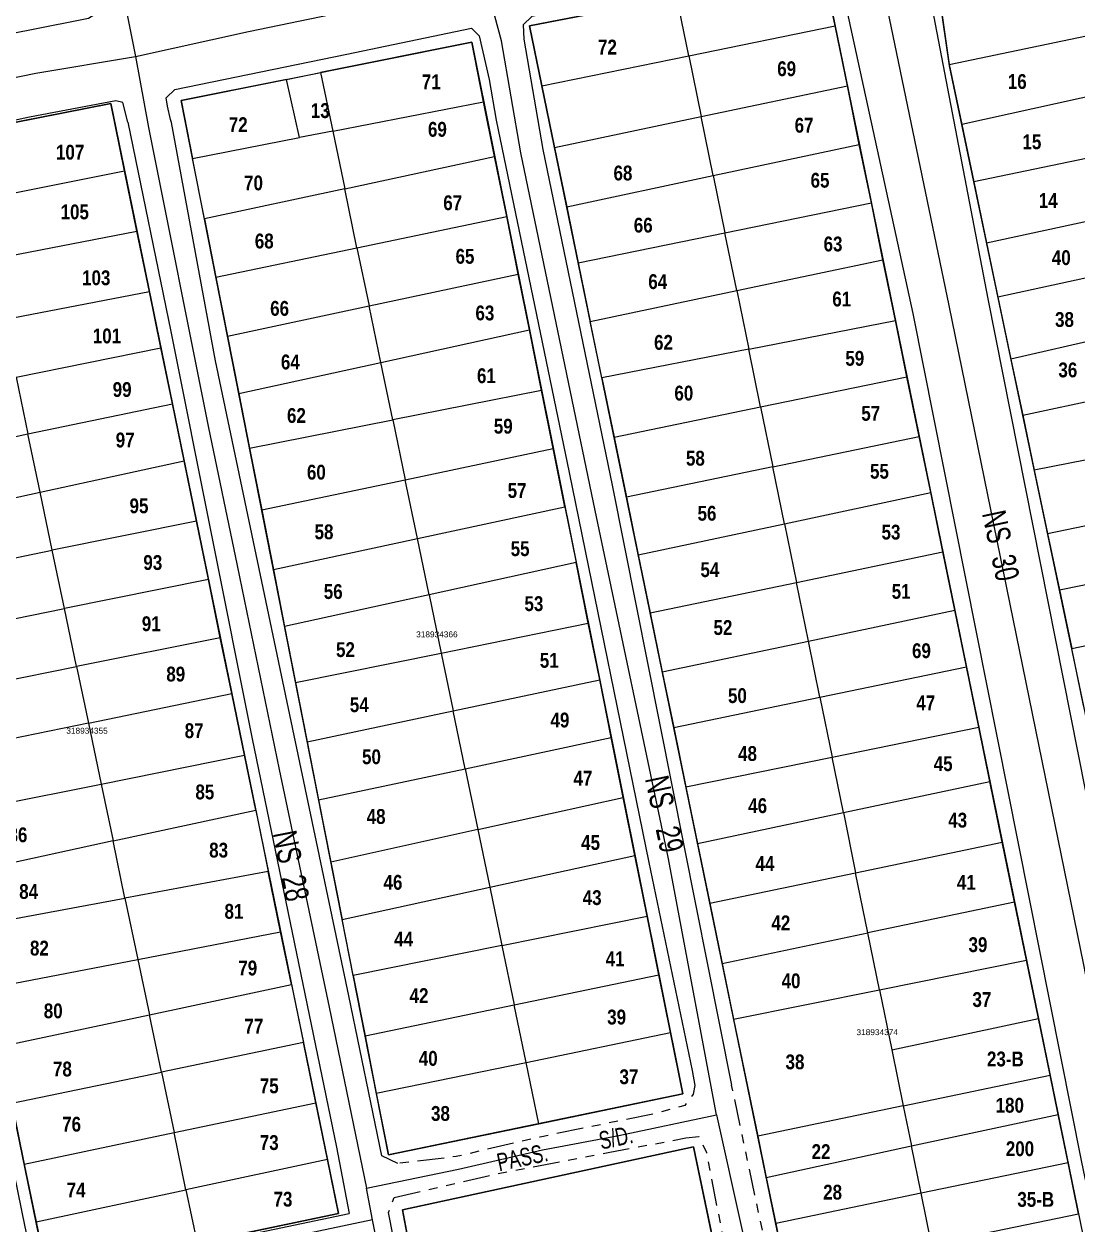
# Model space of a CAD drawing. Extents: x 205316 to 208372, y 4848714 to 4853250.
# Drawn here: x 207305.5 to 207483.1, y 4852799.7 to 4853002.1 of the extents above; entities that cross this region are included whole.
import ezdxf
from ezdxf.enums import TextEntityAlignment as Align

# ---------------------------------------------------------------- set-up
doc = ezdxf.new("R2010")
doc.units = 0
doc.header["$LTSCALE"] = 1.5
doc.header["$MEASUREMENT"] = 0
doc.linetypes.add('TRACO_25', pattern=[8, 3, -1, 1, -1, 1, -1])
for name, color, linetype in [('CD-MALHA-LOTES', 40, 'CONTINUOUS'), ('CD_TXT_QUADRA', 7, 'CONTINUOUS'), ('RU-QUADRAS', 6, 'CONTINUOUS'), ('SV-EIXO-RUA-N-PAV', 6, 'CONTINUOUS'), ('SV-EIXO-RUA-PAV', 20, 'CONTINUOUS'), ('SV-RUA-NAO-PAV-S-GUIA-C-GUIA', 7, 'CONTINUOUS'), ('SV-RUA-PAVIM-S-GUIA-C-GUIA', 7, 'CONTINUOUS'), ('SV-TXT-RUA-N-PAV-S-GUIA-C-GUIA', 7, 'CONTINUOUS'), ('SV-TXT-RUA-PAV-S-GUIA-C-GUIA', 7, 'CONTINUOUS'), ('Th_NmrPort', 7, 'CONTINUOUS')]:
    doc.layers.add(name, color=color, linetype=linetype)
doc.styles.add('ARIAL', font='arial.ttf')
doc.styles.add('ROMANS', font='arial.ttf', dxfattribs={"height": 0.2})
doc.styles.get("Standard").update_dxf_attribs({"font": 'swisscbo.ttf'})

msp = doc.modelspace()

# ---------------------------------------------------------------- linework, layer by layer
at = {"layer": 'CD-MALHA-LOTES', "linetype": 'Continuous'}
for p, q in [((207442.29, 4853001.82), (207440.32, 4853011.43)), ((207415.6, 4853006.62), (207390.75, 4853001.78)), ((207417.62, 4852996.74), (207415.6, 4853006.62)), ((207460.13, 4853005.1), (207461.56, 4852995.28)), ((207390.75, 4853001.78), (207392.83, 4852991.65)), ((207417.62, 4852996.74), (207442.29, 4853001.82)), ((207444.37, 4852991.65), (207442.29, 4853001.82)), ((207461.56, 4852995.28), (207487.14, 4853000.62)), ((207381, 4852999.02), (207355.52, 4852993.92)), ((207383.01, 4852989), (207381, 4852999.02)), ((207392.83, 4852991.65), (207417.62, 4852996.74)), ((207417.62, 4852996.74), (207419.71, 4852986.49)), ((207461.56, 4852995.28), (207463.66, 4852985.18)), ((207349.75, 4852992.77), (207332, 4852989.22)), ((207349.75, 4852992.77), (207355.52, 4852993.92)), ((207351.94, 4852982.94), (207349.75, 4852992.77)), ((207355.52, 4852993.92), (207357.57, 4852984.04)), ((207392.83, 4852991.65), (207394.96, 4852981.3)), ((207419.71, 4852986.49), (207444.37, 4852991.65)), ((207446.39, 4852981.8), (207444.37, 4852991.65)), ((207489.17, 4852990.81), (207463.66, 4852985.18)), ((207320.11, 4852988.67), (207295.52, 4852983.85)), ((207322.44, 4852977.33), (207320.11, 4852988.67)), ((207332, 4852989.22), (207333.92, 4852979.42)), ((207357.57, 4852984.04), (207383.01, 4852989)), ((207384.86, 4852979.78), (207383.01, 4852989)), ((207394.96, 4852981.3), (207419.71, 4852986.49)), ((207421.74, 4852976.55), (207419.71, 4852986.49)), ((207463.66, 4852985.18), (207465.7, 4852975.49)), ((207333.92, 4852979.42), (207351.94, 4852982.94)), ((207357.57, 4852984.04), (207351.94, 4852982.94)), ((207357.57, 4852984.04), (207359.59, 4852974.33)), ((207394.96, 4852981.3), (207397.02, 4852971.28)), ((207421.74, 4852976.55), (207446.39, 4852981.8)), ((207448.42, 4852971.92), (207446.39, 4852981.8)), ((207491.23, 4852980.81), (207465.7, 4852975.49)), ((207335.93, 4852969.22), (207333.92, 4852979.42)), ((207359.59, 4852974.33), (207384.86, 4852979.78)), ((207386.9, 4852969.61), (207384.86, 4852979.78)), ((207297.89, 4852972.47), (207322.44, 4852977.33)), ((207324.52, 4852967.17), (207322.44, 4852977.33)), ((207397.02, 4852971.28), (207421.74, 4852976.55)), ((207421.74, 4852976.55), (207423.72, 4852966.88)), ((207359.59, 4852974.33), (207335.93, 4852969.22)), ((207361.65, 4852964.37), (207359.59, 4852974.33)), ((207465.7, 4852975.49), (207467.85, 4852965.21)), ((207397.02, 4852971.28), (207398.96, 4852961.83)), ((207423.72, 4852966.88), (207448.42, 4852971.92)), ((207450.38, 4852962.33), (207448.42, 4852971.92)), ((207467.85, 4852965.21), (207493.32, 4852970.72)), ((207335.93, 4852969.22), (207337.85, 4852959.43)), ((207361.65, 4852964.37), (207386.9, 4852969.61)), ((207388.85, 4852959.91), (207386.9, 4852969.61)), ((207300, 4852962.4), (207324.52, 4852967.17)), ((207326.62, 4852956.93), (207324.52, 4852967.17)), ((207398.96, 4852961.83), (207423.72, 4852966.88)), ((207425.71, 4852957.14), (207423.72, 4852966.88)), ((207337.85, 4852959.43), (207361.65, 4852964.37)), ((207361.65, 4852964.37), (207363.69, 4852954.54)), ((207467.85, 4852965.21), (207469.78, 4852956.04)), ((207425.71, 4852957.14), (207450.38, 4852962.33)), ((207452.48, 4852952.08), (207450.38, 4852962.33)), ((207363.69, 4852954.54), (207388.85, 4852959.91)), ((207390.74, 4852950.5), (207388.85, 4852959.91)), ((207398.96, 4852961.83), (207401, 4852951.94)), ((207495.21, 4852961.56), (207469.78, 4852956.04)), ((207337.85, 4852959.43), (207339.81, 4852949.45)), ((207326.62, 4852956.93), (207302.14, 4852952.18)), ((207328.56, 4852947.46), (207326.62, 4852956.93)), ((207401, 4852951.94), (207425.71, 4852957.14)), ((207425.71, 4852957.14), (207427.73, 4852947.25)), ((207469.78, 4852956.04), (207471.97, 4852945.59)), ((207339.81, 4852949.45), (207363.69, 4852954.54)), ((207365.67, 4852945.01), (207363.69, 4852954.54)), ((207402.96, 4852942.42), (207401, 4852951.94)), ((207427.73, 4852947.25), (207452.48, 4852952.08)), ((207454.43, 4852942.59), (207452.48, 4852952.08)), ((207365.67, 4852945.01), (207390.74, 4852950.5)), ((207392.79, 4852940.26), (207390.74, 4852950.5)), ((207497.31, 4852951.38), (207471.97, 4852945.59)), ((207339.81, 4852949.45), (207341.72, 4852939.77)), ((207304.15, 4852942.55), (207328.56, 4852947.46)), ((207330.5, 4852938.03), (207328.56, 4852947.46)), ((207427.73, 4852947.25), (207402.96, 4852942.42)), ((207429.72, 4852937.51), (207427.73, 4852947.25)), ((207341.72, 4852939.77), (207365.67, 4852945.01)), ((207367.69, 4852935.31), (207365.67, 4852945.01)), ((207471.97, 4852945.59), (207473.96, 4852936.11)), ((207304.15, 4852942.55), (207306.15, 4852932.95)), ((207402.96, 4852942.42), (207405.01, 4852932.42)), ((207429.72, 4852937.51), (207454.43, 4852942.59)), ((207456.49, 4852932.55), (207454.43, 4852942.59)), ((207341.72, 4852939.77), (207343.53, 4852930.54)), ((207392.79, 4852940.26), (207367.69, 4852935.31)), ((207394.76, 4852930.48), (207392.79, 4852940.26)), ((207473.96, 4852936.11), (207499.33, 4852941.58)), ((207306.15, 4852932.95), (207330.5, 4852938.03)), ((207332.47, 4852928.43), (207330.5, 4852938.03)), ((207405.01, 4852932.42), (207429.72, 4852937.51)), ((207429.72, 4852937.51), (207431.78, 4852927.43)), ((207473.96, 4852936.11), (207475.91, 4852926.82)), ((207343.53, 4852930.54), (207367.69, 4852935.31)), ((207367.69, 4852935.31), (207369.78, 4852925.23)), ((207281.3, 4852927.76), (207306.15, 4852932.95)), ((207308.21, 4852923.13), (207306.15, 4852932.95)), ((207405.01, 4852932.42), (207407.09, 4852922.31)), ((207431.78, 4852927.43), (207456.49, 4852932.55)), ((207458.43, 4852923.06), (207456.49, 4852932.55)), ((207501.34, 4852931.83), (207475.91, 4852926.82)), ((207343.53, 4852930.54), (207345.57, 4852920.14)), ((207369.78, 4852925.23), (207394.76, 4852930.48)), ((207396.73, 4852920.66), (207394.76, 4852930.48)), ((207308.21, 4852923.13), (207332.47, 4852928.43)), ((207334.56, 4852918.26), (207332.47, 4852928.43)), ((207431.78, 4852927.43), (207407.09, 4852922.31)), ((207433.75, 4852917.8), (207431.78, 4852927.43)), ((207475.91, 4852926.82), (207478.15, 4852916.14)), ((207345.57, 4852920.14), (207369.78, 4852925.23)), ((207371.84, 4852915.3), (207369.78, 4852925.23)), ((207283.37, 4852917.69), (207308.21, 4852923.13)), ((207310.25, 4852913.34), (207308.21, 4852923.13)), ((207407.09, 4852922.31), (207409.1, 4852912.54)), ((207433.75, 4852917.8), (207458.43, 4852923.06)), ((207460.48, 4852913.06), (207458.43, 4852923.06)), ((207478.15, 4852916.14), (207503.47, 4852921.53)), ((207345.57, 4852920.14), (207347.55, 4852910.08)), ((207371.84, 4852915.3), (207396.73, 4852920.66)), ((207396.73, 4852920.66), (207398.61, 4852911.26)), ((207334.56, 4852918.26), (207310.25, 4852913.34)), ((207336.58, 4852908.4), (207334.56, 4852918.26)), ((207409.1, 4852912.54), (207433.75, 4852917.8)), ((207433.75, 4852917.8), (207435.77, 4852907.92)), ((207347.55, 4852910.08), (207371.84, 4852915.3)), ((207373.81, 4852905.81), (207371.84, 4852915.3)), ((207478.15, 4852916.14), (207480.14, 4852906.65)), ((207285.29, 4852908.29), (207310.25, 4852913.34)), ((207312.31, 4852903.49), (207310.25, 4852913.34)), ((207398.61, 4852911.26), (207373.81, 4852905.81)), ((207400.67, 4852901.02), (207398.61, 4852911.26)), ((207409.1, 4852912.54), (207411.1, 4852902.78)), ((207435.77, 4852907.92), (207460.48, 4852913.06)), ((207462.49, 4852903.23), (207460.48, 4852913.06)), ((207480.14, 4852906.65), (207505.47, 4852911.83)), ((207347.55, 4852910.08), (207349.44, 4852900.45)), ((207336.58, 4852908.4), (207312.31, 4852903.49)), ((207338.59, 4852898.59), (207336.58, 4852908.4)), ((207411.1, 4852902.78), (207435.77, 4852907.92)), ((207437.79, 4852898.03), (207435.77, 4852907.92)), ((207373.81, 4852905.81), (207349.44, 4852900.45)), ((207373.81, 4852905.81), (207375.84, 4852895.99)), ((207480.14, 4852906.65), (207482.21, 4852896.75)), ((207287.32, 4852898.44), (207312.31, 4852903.49)), ((207314.35, 4852893.73), (207312.31, 4852903.49)), ((207437.79, 4852898.03), (207462.49, 4852903.23)), ((207464.45, 4852893.7), (207462.49, 4852903.23)), ((207411.1, 4852902.78), (207413.15, 4852892.83)), ((207482.21, 4852896.75), (207507.47, 4852902.14)), ((207349.44, 4852900.45), (207351.29, 4852891.03)), ((207375.84, 4852895.99), (207400.67, 4852901.02)), ((207402.59, 4852891.46), (207400.67, 4852901.02)), ((207338.59, 4852898.59), (207314.35, 4852893.73)), ((207340.53, 4852889.16), (207338.59, 4852898.59)), ((207413.15, 4852892.83), (207437.79, 4852898.03)), ((207439.72, 4852888.55), (207437.79, 4852898.03)), ((207351.29, 4852891.03), (207375.84, 4852895.99)), ((207375.84, 4852895.99), (207377.87, 4852886.23)), ((207484.23, 4852887.13), (207482.21, 4852896.75)), ((207289.32, 4852888.7), (207314.35, 4852893.73)), ((207314.35, 4852893.73), (207316.34, 4852884.19)), ((207439.72, 4852888.55), (207464.45, 4852893.7)), ((207466.54, 4852883.49), (207464.45, 4852893.7)), ((207351.29, 4852891.03), (207353.26, 4852881.02)), ((207377.87, 4852886.23), (207402.59, 4852891.46)), ((207404.54, 4852881.75), (207402.59, 4852891.46)), ((207413.15, 4852892.83), (207415.08, 4852883.43)), ((207316.34, 4852884.19), (207340.53, 4852889.16)), ((207342.66, 4852878.76), (207340.53, 4852889.16)), ((207415.08, 4852883.43), (207439.72, 4852888.55)), ((207439.72, 4852888.55), (207441.79, 4852878.45)), ((207353.26, 4852881.02), (207377.87, 4852886.23)), ((207379.89, 4852876.49), (207377.87, 4852886.23)), ((207316.34, 4852884.19), (207291.3, 4852879.04)), ((207316.34, 4852884.19), (207318.49, 4852873.9)), ((207415.08, 4852883.43), (207417.14, 4852873.43)), ((207441.79, 4852878.45), (207466.54, 4852883.49)), ((207468.41, 4852874.35), (207466.54, 4852883.49)), ((207353.26, 4852881.02), (207355.18, 4852871.22)), ((207379.89, 4852876.49), (207404.54, 4852881.75)), ((207406.56, 4852871.66), (207404.54, 4852881.75)), ((207318.49, 4852873.9), (207342.66, 4852878.76)), ((207344.56, 4852869.52), (207342.66, 4852878.76)), ((207417.14, 4852873.43), (207441.79, 4852878.45)), ((207443.7, 4852869.09), (207441.79, 4852878.45)), ((207355.18, 4852871.22), (207379.89, 4852876.49)), ((207379.89, 4852876.49), (207382.03, 4852866.21)), ((207293.39, 4852868.85), (207318.49, 4852873.9)), ((207318.49, 4852873.9), (207320.5, 4852864.3)), ((207417.14, 4852873.43), (207419.11, 4852863.86)), ((207443.7, 4852869.09), (207468.41, 4852874.35)), ((207470.51, 4852864.12), (207468.41, 4852874.35)), ((207355.18, 4852871.22), (207357.25, 4852860.71)), ((207382.03, 4852866.21), (207406.56, 4852871.66)), ((207408.53, 4852861.84), (207406.56, 4852871.66)), ((207320.5, 4852864.3), (207344.56, 4852869.52)), ((207344.56, 4852869.52), (207346.69, 4852859.14)), ((207419.11, 4852863.86), (207443.7, 4852869.09)), ((207443.7, 4852869.09), (207445.77, 4852858.94)), ((207382.03, 4852866.21), (207357.25, 4852860.71)), ((207382.03, 4852866.21), (207384.04, 4852856.49)), ((207320.5, 4852864.3), (207295.44, 4852858.85)), ((207322.51, 4852854.67), (207320.5, 4852864.3)), ((207419.11, 4852863.86), (207421.18, 4852853.79)), ((207445.77, 4852858.94), (207470.51, 4852864.12)), ((207472.58, 4852854), (207470.51, 4852864.12)), ((207357.25, 4852860.71), (207359.15, 4852851.06)), ((207384.04, 4852856.49), (207408.53, 4852861.84)), ((207410.58, 4852851.63), (207408.53, 4852861.84)), ((207346.69, 4852859.14), (207322.51, 4852854.67)), ((207348.77, 4852848.98), (207346.69, 4852859.14)), ((207421.18, 4852853.79), (207445.77, 4852858.94)), ((207447.84, 4852848.8), (207445.77, 4852858.94)), ((207297.26, 4852850), (207322.51, 4852854.67)), ((207322.51, 4852854.67), (207324.68, 4852844.32)), ((207359.15, 4852851.06), (207384.04, 4852856.49)), ((207384.04, 4852856.49), (207386.08, 4852846.68)), ((207421.18, 4852853.79), (207423.27, 4852843.63)), ((207472.58, 4852854), (207447.84, 4852848.8)), ((207474.6, 4852844.19), (207472.58, 4852854)), ((207361, 4852841.61), (207359.15, 4852851.06)), ((207386.08, 4852846.68), (207410.58, 4852851.63)), ((207412.57, 4852841.73), (207410.58, 4852851.63)), ((207324.68, 4852844.32), (207348.77, 4852848.98)), ((207350.6, 4852840.07), (207348.77, 4852848.98)), ((207423.27, 4852843.63), (207447.84, 4852848.8)), ((207449.8, 4852839.2), (207447.84, 4852848.8)), ((207386.08, 4852846.68), (207361, 4852841.61)), ((207386.08, 4852846.68), (207388.16, 4852836.66)), ((207299.43, 4852839.43), (207324.68, 4852844.32)), ((207324.68, 4852844.32), (207326.63, 4852834.98)), ((207423.27, 4852843.63), (207425.19, 4852834.25)), ((207449.8, 4852839.2), (207474.6, 4852844.19)), ((207476.61, 4852834.37), (207474.6, 4852844.19)), ((207361, 4852841.61), (207363, 4852831.44)), ((207388.16, 4852836.66), (207412.57, 4852841.73)), ((207414.52, 4852831.99), (207412.57, 4852841.73)), ((207326.63, 4852834.98), (207350.6, 4852840.07)), ((207350.6, 4852840.07), (207352.6, 4852830.31)), ((207425.19, 4852834.25), (207449.8, 4852839.2)), ((207449.8, 4852839.2), (207451.88, 4852829.06)), ((207363, 4852831.44), (207388.16, 4852836.66)), ((207390.17, 4852826.96), (207388.16, 4852836.66)), ((207301.44, 4852829.64), (207326.63, 4852834.98)), ((207328.65, 4852825.31), (207326.63, 4852834.98)), ((207451.88, 4852829.06), (207476.61, 4852834.37)), ((207478.58, 4852824.77), (207476.61, 4852834.37)), ((207425.19, 4852834.25), (207429.25, 4852814.52)), ((207352.6, 4852830.31), (207328.65, 4852825.31)), ((207354.69, 4852820.15), (207352.6, 4852830.31)), ((207363, 4852831.44), (207364.91, 4852821.75)), ((207390.17, 4852826.96), (207414.52, 4852831.99)), ((207416.6, 4852821.64), (207414.52, 4852831.99)), ((207451.88, 4852829.06), (207453.8, 4852819.62)), ((207364.91, 4852821.75), (207390.17, 4852826.96)), ((207392.32, 4852816.61), (207390.17, 4852826.96)), ((207303.41, 4852820.05), (207328.65, 4852825.31)), ((207328.65, 4852825.31), (207330.78, 4852815.12)), ((207453.8, 4852819.62), (207478.58, 4852824.77)), ((207479.92, 4852818.19), (207478.58, 4852824.77)), ((207330.78, 4852815.12), (207354.69, 4852820.15)), ((207356.66, 4852810.56), (207354.69, 4852820.15)), ((207364.91, 4852821.75), (207366.95, 4852811.35)), ((207392.32, 4852816.61), (207416.6, 4852821.64)), ((207303.41, 4852820.05), (207305.51, 4852809.81)), ((207453.8, 4852819.62), (207429.25, 4852814.52)), ((207453.8, 4852819.62), (207455.19, 4852812.85)), ((207455.19, 4852812.85), (207479.92, 4852818.19)), ((207481.6, 4852810.03), (207479.92, 4852818.19)), ((207366.95, 4852811.35), (207392.32, 4852816.61)), ((207305.51, 4852809.81), (207330.78, 4852815.12)), ((207332.8, 4852805.45), (207330.78, 4852815.12)), ((207429.25, 4852814.52), (207430.68, 4852807.56)), ((207418.43, 4852812.69), (207369.33, 4852802.06)), ((207424.65, 4852782.92), (207418.43, 4852812.69)), ((207430.68, 4852807.56), (207455.19, 4852812.85)), ((207456.81, 4852804.89), (207455.19, 4852812.85)), ((207356.66, 4852810.56), (207332.8, 4852805.45)), ((207358.52, 4852801.47), (207356.66, 4852810.56)), ((207481.6, 4852810.03), (207456.81, 4852804.89)), ((207483.36, 4852801.43), (207481.6, 4852810.03)), ((207305.51, 4852809.81), (207307.52, 4852800.05)), ((207430.68, 4852807.56), (207432.28, 4852799.8)), ((207307.52, 4852800.05), (207332.8, 4852805.45)), ((207332.8, 4852805.45), (207334.67, 4852796.48)), ((207456.81, 4852804.89), (207432.28, 4852799.8)), ((207458.57, 4852796.29), (207456.81, 4852804.89)), ((207369.33, 4852802.06), (207375.06, 4852771.8)), ((207307.52, 4852800.05), (207309.34, 4852791.17)), ((207334.67, 4852796.48), (207358.52, 4852801.47)), ((207458.57, 4852796.29), (207483.36, 4852801.43)), ((207432.28, 4852799.8), (207434.04, 4852791.21))]:
    msp.add_line(p, q, dxfattribs=at)
at = {"layer": 'RU-QUADRAS', "linetype": 'Continuous'}
for points in [[(207458.71, 4853014.89), (207507.99, 4853024.92), (207511.81, 4853005.76), (207513.1, 4853006.07), (207571.67, 4852723.84), (207520.62, 4852713.64), (207461.59, 4852995.07)], [(207390.75, 4853001.78), (207440.32, 4853011.43), (207523.23, 4852606.89), (207474.02, 4852596.76)], [(207332, 4852989.22), (207381, 4852999.02), (207416.6, 4852821.64), (207366.95, 4852811.35)], [(207270.78, 4852978.99), (207320.11, 4852988.67), (207358.52, 4852801.47), (207309.34, 4852791.17)], [(207369.33, 4852802.06), (207418.43, 4852812.69), (207424.65, 4852782.92), (207375.06, 4852771.8)]]:
    msp.add_lwpolyline(points, close=True, dxfattribs=at)
at = {"layer": 'SV-EIXO-RUA-N-PAV', "flags": 128}
for points in [[(207363.23, 4852805.75), (207378.77, 4852808.93), (207392.92, 4852812.19), (207405.81, 4852814.64), (207422.3, 4852818.09)], [(207422.3, 4852818.09), (207431.08, 4852778.58), (207436.28, 4852755.27), (207455.53, 4852659.58), (207470.96, 4852586.6)], [(207411.43, 4852573.98), (207399.4, 4852626.43), (207387.1, 4852688.44), (207373.2, 4852756.33), (207371.35, 4852765.59), (207367.86, 4852782.53), (207364.29, 4852800.38), (207363.23, 4852805.75)], [(207364.29, 4852800.38), (207303.81, 4852787.63)]]:
    msp.add_lwpolyline(points, dxfattribs=at)
at = {"layer": 'SV-EIXO-RUA-PAV', "flags": 128}
for points in [[(207511.98, 4852707.25), (207508.9, 4852720.7), (207497.94, 4852772.99), (207484.24, 4852843.43), (207461.52, 4852954.63), (207447.54, 4853022.12), (207445.77, 4853030.1), (207434.35, 4853087.29), (207426.82, 4853124.81)], [(207422.3, 4852818.09), (207414.14, 4852861.58), (207401.81, 4852920.04), (207389.28, 4852980.39), (207386.02, 4852999.25), (207383.37, 4853009.13), (207381.36, 4853019.63), (207372.13, 4853064.46), (207364.14, 4853105.45), (207363, 4853113.44)], [(207302.75, 4853101.89), (207310.9, 4853061.55), (207319.74, 4853018.65), (207322.91, 4853003.38), (207324.26, 4852996.65), (207326.5, 4852984.65), (207336.53, 4852934.27), (207341.45, 4852910.74), (207348.53, 4852876.37), (207356.98, 4852836.24), (207363.23, 4852805.75)], [(207278.3, 4852987.88), (207307.47, 4852993.84), (207324.26, 4852996.65), (207343.32, 4853000.83), (207367.59, 4853005.87), (207383.37, 4853009.13), (207398.27, 4853012.26), (207421.91, 4853016.85), (207447.54, 4853022.12), (207478.16, 4853028.61), (207511.62, 4853035.3), (207541.19, 4853041.16), (207570.88, 4853047.45), (207585.57, 4853050.52), (207610.69, 4853055.65), (207625.5, 4853058.84), (207629.6, 4853058.04)]]:
    msp.add_lwpolyline(points, dxfattribs=at)
at = {"layer": 'SV-RUA-NAO-PAV-S-GUIA-C-GUIA', "linetype": 'TRACO_25', "flags": 128}
for points in [[(207418.19, 4852825.56), (207418.63, 4852823.05), (207418.34, 4852821.6), (207416.97, 4852819.68), (207412.14, 4852818.35), (207392.54, 4852814.36), (207378.39, 4852811.06), (207368.54, 4852809.92)], [(207505.18, 4852708.5), (207525.22, 4852610.43), (207525.79, 4852606.96), (207524.96, 4852606.13), (207524.23, 4852605.4), (207474.62, 4852595.64), (207472.62, 4852595.49), (207471.82, 4852598.04), (207449.16, 4852708.37), (207424.85, 4852823.13)]]:
    msp.add_lwpolyline(points, dxfattribs=at)
msp.add_lwpolyline([(207367.94, 4852804.16), (207384.94, 4852808.11), (207404.29, 4852811.8), (207417.14, 4852814.2), (207419.34, 4852814.45), (207420.59, 4852811.75), (207426.45, 4852781.57), (207424.85, 4852780.27), (207407.5, 4852776.13), (207390.59, 4852772.93), (207377.44, 4852770.39), (207374.99, 4852770.19), (207372.79, 4852772.28), (207370.78, 4852780.93), (207369.17, 4852790.37), (207366.96, 4852801.63)], close=True, dxfattribs=at)
at = {"layer": 'SV-RUA-PAVIM-S-GUIA-C-GUIA', "flags": 128}
for points in [[(207300.3, 4853098.39), (207300.75, 4853096.37), (207307.66, 4853062.95), (207316.81, 4853018.21), (207318.96, 4853007.56), (207319.21, 4853004.86), (207316.36, 4853003.06), (207306.46, 4853001.06), (207281.91, 4852996.27), (207266.91, 4852993.07), (207265.91, 4852994.22), (207265.41, 4852995.92), (207258.85, 4853025.89), (207246.75, 4853085.18), (207247.75, 4853088.04)], [(207518.76, 4852711.79), (207516.61, 4852720.5), (207506.16, 4852773.39), (207489.65, 4852847.14), (207468.14, 4852955.77), (207458.48, 4853006.25), (207457.03, 4853014.66), (207457.33, 4853016.96), (207459.23, 4853017.41), (207505.88, 4853027.19), (207509.54, 4853027.04), (207510.44, 4853025.14), (207535.8, 4852901.41), (207559.96, 4852782.62), (207571.82, 4852725.33)], [(207505.18, 4852708.5), (207483.95, 4852810.12), (207455.47, 4852953.25), (207442.38, 4853013.46), (207417.13, 4853008.67), (207391.17, 4853003.38), (207389.67, 4853001.98), (207389.82, 4852999.57), (207392.98, 4852980.96), (207404.68, 4852924.32), (207424.85, 4852823.13)], [(207330.17, 4852985.99), (207329.67, 4852988.25), (207329.48, 4852989.65), (207330.92, 4852991.04), (207359.92, 4852997.03), (207380.97, 4853001.43), (207382.27, 4853000.13), (207383.92, 4852992.72), (207385.12, 4852985.87), (207397.43, 4852926.43), (207410.89, 4852860.68), (207418.19, 4852825.56)], [(207322.97, 4852985.54), (207322.17, 4852988.89), (207320.97, 4852989.15), (207306.41, 4852986.4), (207280.56, 4852980.81), (207272.21, 4852978.96), (207269.65, 4852978.47), (207269.28, 4852978.27), (207269.16, 4852977.4), (207269.16, 4852976.71), (207269.56, 4852973.21), (207273.16, 4852955.39), (207275.11, 4852947.24), (207282.72, 4852911.26), (207305.63, 4852799.23), (207307.53, 4852790.37)], [(207322.97, 4852985.54), (207330.27, 4852950.22), (207343.98, 4852881.52), (207358.19, 4852812.67), (207360.31, 4852801.44)], [(207368.54, 4852809.92), (207365.84, 4852811.17), (207360.28, 4852838.19), (207337.77, 4852945.31), (207330.37, 4852985.49), (207330.17, 4852985.99)], [(207307.53, 4852790.37), (207360.31, 4852801.44)]]:
    msp.add_lwpolyline(points, dxfattribs=at)

# ---------------------------------------------------------------- texts
at = {"layer": 'CD_TXT_QUADRA', "color": 7, "linetype": 'Continuous', "style": 'ROMANS'}
for s, p in [('318934366', (207375.13, 4852899.15)), ('318934355', (207316.11, 4852882.89)), ('318934374', (207449.41, 4852832.05))]:
    msp.add_text(s, height=1, dxfattribs=at).set_placement(p, align=Align.MIDDLE)
at = {"layer": 'SV-TXT-RUA-N-PAV-S-GUIA-C-GUIA', "style": 'ARIAL', "width": 0.7}
msp.add_text('PASS.           S/D.', height=3, rotation=12, dxfattribs=at).set_placement((207385.63, 4852808.57))
at = {"layer": 'SV-TXT-RUA-PAV-S-GUIA-C-GUIA', "style": 'ARIAL', "width": 0.7}
for s, rotation, p in [('AL.                                                                                                                                     NS  30', 282, (207435.8, 4853066.66)), ('AL.                                                                                                                                                                   NS   29', 282, (207372.16, 4853053.81)), ('AL.                                                                                                                                                                   NS  28', 281, (207312.53, 4853045.23))]:
    msp.add_text(s, height=4, rotation=rotation, dxfattribs=at).set_placement(p)
at = {"layer": 'Th_NmrPort', "color": 1}
for s, p in [('72', (207402.3, 4852998.21)), ('69', (207432.54, 4852994.56)), ('71', (207372.58, 4852992.35)), ('16', (207471.43, 4852992.4)), ('13', (207353.86, 4852987.5)), ('72', (207340.02, 4852985.12)), ('67', (207435.48, 4852985.03)), ('69', (207373.62, 4852984.34)), ('15', (207473.91, 4852982.23)), ('107', (207310.87, 4852980.48)), ('68', (207404.92, 4852976.97)), ('70', (207342.6, 4852975.3)), ('65', (207438.16, 4852975.75)), ('67', (207376.2, 4852971.95)), ('14', (207476.66, 4852972.33)), ('105', (207311.65, 4852970.41)), ('66', (207408.34, 4852968.18)), ('68', (207344.41, 4852965.5)), ('63', (207440.36, 4852965)), ('65', (207378.27, 4852962.92)), ('40', (207478.86, 4852962.7)), ('103', (207315.27, 4852959.3)), ('64', (207410.79, 4852958.65)), ('61', (207441.83, 4852955.72)), ('66', (207347, 4852954.14)), ('63', (207381.63, 4852953.37)), ('38', (207479.41, 4852952.26)), ('101', (207317.08, 4852949.49)), ('62', (207411.76, 4852948.4)), ('64', (207348.81, 4852945.1)), ('59', (207444.03, 4852945.71)), ('61', (207381.89, 4852942.78)), ('36', (207479.97, 4852943.76)), ('99', (207320.44, 4852940.45)), ('60', (207415.19, 4852939.85)), ('57', (207446.72, 4852936.43)), ('62', (207349.84, 4852936.07)), ('59', (207384.73, 4852934.26)), ('97', (207320.95, 4852931.93)), ('58', (207417.14, 4852928.86)), ('60', (207353.2, 4852926.51)), ('55', (207448.19, 4852926.66)), ('57', (207387.06, 4852923.41)), ('95', (207323.28, 4852920.83)), ('56', (207419.1, 4852919.58)), ('58', (207354.49, 4852916.44)), ('53', (207450.14, 4852916.4)), ('55', (207387.57, 4852913.6)), ('93', (207325.61, 4852911.27)), ('54', (207419.59, 4852910.07)), ('56', (207356.04, 4852906.37)), ('51', (207451.85, 4852906.4)), ('53', (207389.9, 4852904.33)), ('91', (207325.35, 4852900.94)), ('52', (207421.79, 4852900.3)), ('52', (207358.11, 4852896.58)), ('69', (207455.28, 4852896.39)), ('51', (207392.49, 4852894.77)), ('89', (207329.48, 4852892.45)), ('50', (207424.23, 4852888.82)), ('54', (207360.44, 4852887.28)), ('47', (207456.01, 4852887.6)), ('49', (207394.29, 4852884.7)), ('87', (207332.58, 4852882.9)), ('50', (207362.5, 4852878.5)), ('48', (207425.94, 4852879.05)), ('45', (207458.94, 4852877.34)), ('47', (207398.17, 4852874.89)), ('85', (207334.39, 4852872.57)), ('46', (207427.65, 4852870.26)), ('48', (207363.28, 4852868.43)), ('43', (207461.39, 4852867.82)), ('86', (207302.86, 4852865.34)), ('45', (207399.46, 4852864.04)), ('83', (207336.72, 4852862.76)), ('44', (207428.88, 4852860.49)), ('46', (207366.12, 4852857.33)), ('84', (207304.67, 4852855.78)), ('41', (207462.85, 4852857.31)), ('43', (207399.72, 4852854.75)), ('81', (207339.3, 4852852.43)), ('42', (207431.56, 4852850.48)), ('44', (207367.93, 4852847.77)), ('82', (207306.48, 4852846.23)), ('39', (207464.81, 4852846.81)), ('41', (207403.6, 4852844.42)), ('79', (207341.63, 4852842.87)), ('40', (207433.28, 4852840.71)), ('42', (207370.52, 4852838.22)), ('37', (207465.47, 4852837.55)), ('80', (207308.81, 4852835.64)), ('39', (207403.86, 4852834.6)), ('77', (207342.66, 4852833.06)), ('40', (207372.07, 4852827.63)), ('38', (207433.94, 4852827.04)), ('23-B', (207467.92, 4852827.53)), ('78', (207310.36, 4852825.83)), ('75', (207345.25, 4852822.99)), ('37', (207405.93, 4852824.53)), ('180', (207469.38, 4852819.72)), ('38', (207374.14, 4852818.34)), ('76', (207311.91, 4852816.53)), ('73', (207345.25, 4852813.43)), ('22', (207438.34, 4852811.9)), ('200', (207471.1, 4852812.39)), ('74', (207312.68, 4852805.43)), ('28', (207440.29, 4852805.06)), ('73', (207347.57, 4852803.88)), ('35-B', (207473.05, 4852803.84))]:
    msp.add_text(s, height=2.5, dxfattribs=at).set_placement(p, align=Align.MIDDLE_LEFT)

doc.saveas('drawing.dxf')
